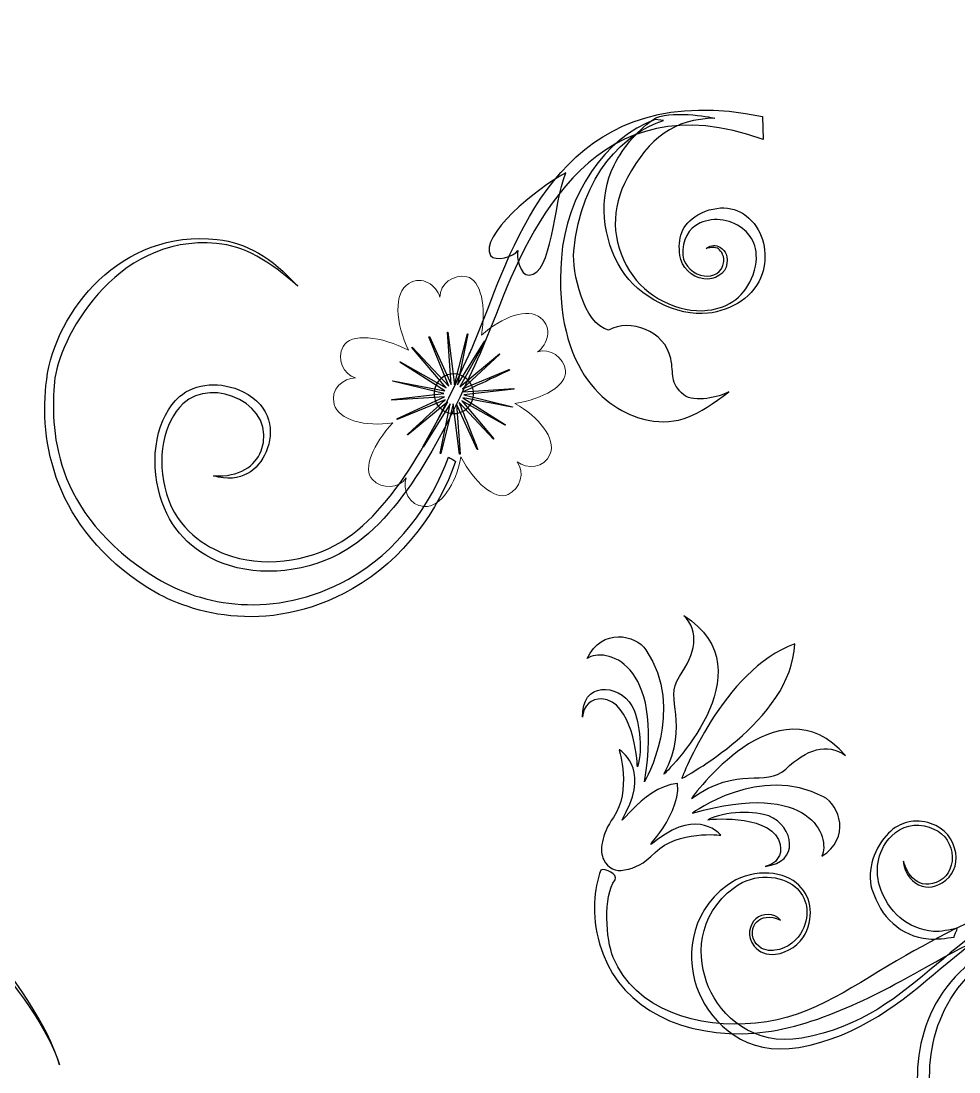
# Model space of a CAD drawing. Header units: millimetres. Extents: x -106 to 106, y -106 to 106.
# Drawn here: x -61.97 to -21.13, y -24.08 to 21.7 of the extents above; entities that cross this region are included whole.
import ezdxf

# ---------------------------------------------------------------- set-up
doc = ezdxf.new("R2010")
doc.units = ezdxf.units.MM
doc.header["$MEASUREMENT"] = 0
doc.layers.add('layer 1', color=7, linetype='Continuous')

msp = doc.modelspace()

# ---------------------------------------------------------------- linework, layer by layer
at = {"layer": 'layer 1', "color": 7}
msp.add_open_spline([(105.6569, -105.6569), (105.6569, -105.6569), (-106.0097, -105.6569), (-106.0097, -105.6569), (-106.0097, -105.6569), (-106.0097, -105.6569), (-106.0097, 106.0097), (-106.0097, 106.0097), (-106.0097, 106.0097), (-106.0097, 106.0097), (105.6569, 106.0097), (105.6569, 106.0097), (105.6569, 106.0097), (105.6569, 106.0097), (105.6569, -105.6569), (105.6569, -105.6569)], degree=3, knots=[0, 0, 0, 0, 0.2, 0.2, 0.2, 0.2, 0.4, 0.4, 0.4, 0.4, 0.6, 0.6, 0.6, 0.6, 1, 1, 1, 1], dxfattribs=at)
at = {"layer": 'layer 1', "color": 250}
for points, knots in [([(-41.6646, 9.1127), (-41.6646, 9.1127), (-42.365, 7.3831), (-42.365, 7.3831), (-42.365, 7.3831), (-42.365, 7.3831), (-42.4718, 7.1494), (-42.4718, 7.1494), (-42.4718, 7.1494), (-43.6662, 4.5382), (-45.4724, 0.5916), (-48.0111, -0.9715), (-48.0111, -0.9715), (-49.5225, -1.902), (-51.5065, -2.1187), (-53.0644, -1.5248), (-53.0644, -1.5248), (-53.9188, -1.2002), (-55.1683, -0.4795), (-55.6427, 1.1024), (-55.6427, 1.1024), (-56.0996, 2.6253), (-55.764, 4.2384), (-54.9258, 5.0281), (-54.9258, 5.0281), (-53.6294, 6.2492), (-50.7662, 4.9745), (-51.5213, 2.9696), (-51.5213, 2.9696), (-51.7649, 2.3245), (-52.4581, 1.8234), (-53.598, 1.8893), (-53.598, 1.8893), (-52.3802, 1.538), (-51.635, 2.1418), (-51.3002, 2.9398), (-51.3002, 2.9398), (-50.9422, 3.7921), (-51.0528, 4.9218), (-52.3024, 5.5467), (-52.3024, 5.5467), (-53.2618, 6.0259), (-54.3835, 5.9347), (-55.0684, 5.3431), (-55.0684, 5.3431), (-56.0589, 4.4898), (-56.413, 2.6554), (-55.9115, 0.9834), (-55.9115, 0.9834), (-55.497, -0.3989), (-54.5644, -1.3993), (-53.2132, -1.9147), (-53.2132, -1.9147), (-51.5386, -2.5524), (-49.4099, -2.3206), (-47.7934, -1.3263), (-47.7934, -1.3263), (-45.1459, 0.3026), (-43.3813, 4.1599), (-42.0928, 6.9756), (-42.0928, 6.9756), (-42.0928, 6.9756), (-41.9864, 7.2098), (-41.9864, 7.2098), (-41.9864, 7.2098), (-41.9864, 7.2098), (-41.276, 8.9629), (-41.276, 8.9629), (-41.276, 8.9629), (-39.787, 12.8445), (-36.8711, 19.1859), (-29.6615, 16.5333), (-29.6615, 16.5333), (-29.6615, 16.5333), (-29.6905, 17.5439), (-29.6905, 17.5439), (-29.6905, 17.5439), (-37.7992, 19.1891), (-40.1257, 13.1261), (-41.6646, 9.1127)], [0, 0, 0, 0, 0.047619, 0.047619, 0.047619, 0.0476191, 0.0952381, 0.0952381, 0.0952381, 0.0952381, 0.1428571, 0.1428571, 0.1428571, 0.1428572, 0.1904762, 0.1904762, 0.1904762, 0.1904762, 0.2380952, 0.2380952, 0.2380952, 0.2380952, 0.2857143, 0.2857143, 0.2857143, 0.2857143, 0.3333333, 0.3333333, 0.3333333, 0.3333333, 0.3809524, 0.3809524, 0.3809524, 0.3809524, 0.4285714, 0.4285714, 0.4285714, 0.4285714, 0.4761905, 0.4761905, 0.4761905, 0.4761905, 0.5238095, 0.5238095, 0.5238095, 0.5238095, 0.5714286, 0.5714286, 0.5714286, 0.5714286, 0.6190476, 0.6190476, 0.6190476, 0.6190476, 0.6666667, 0.6666667, 0.6666667, 0.6666667, 0.7142857, 0.7142857, 0.7142857, 0.7142857, 0.7619048, 0.7619048, 0.7619048, 0.7619048, 0.8095238, 0.8095238, 0.8095238, 0.8095238, 0.8571429, 0.8571429, 0.8571429, 0.8571429, 0.9047619, 0.9047619, 0.9047619, 0.9047619, 1, 1, 1, 1]), ([(-34.6638, 4.3091), (-36.2696, 4.6221), (-38.8317, 6.3196), (-38.4465, 11.3753), (-38.4465, 11.3753), (-38.234, 14.1634), (-36.5276, 16.6063), (-34.3655, 17.4061), (-34.3655, 17.4061), (-34.3655, 17.4061), (-34.0027, 17.3606), (-34.0027, 17.3606), (-34.0027, 17.3606), (-35.6801, 16.8394), (-37.5846, 15.0256), (-37.9022, 11.6702), (-37.9022, 11.6702), (-37.9852, 10.7955), (-37.4905, 8.4847), (-36.3895, 8.237), (-36.3895, 8.237), (-35.4582, 8.7634), (-33.9369, 8.1895), (-33.6826, 7.0016), (-33.6826, 7.0016), (-33.5345, 6.3129), (-33.7481, 5.924), (-33.0963, 5.4051), (-33.0963, 5.4051), (-32.6753, 5.0698), (-31.5529, 5.3164), (-31.1588, 5.5398), (-31.1588, 5.5398), (-32.5127, 4.5156), (-33.3788, 4.0602), (-34.6638, 4.3091)], [0, 0, 0, 0, 0.1, 0.1, 0.1, 0.1, 0.2, 0.2, 0.2, 0.2, 0.3, 0.3, 0.3, 0.3, 0.4, 0.4, 0.4, 0.4, 0.5, 0.5, 0.5, 0.5, 0.6, 0.6, 0.6, 0.6, 0.7, 0.7, 0.7, 0.7, 0.8, 0.8, 0.8, 0.8, 1, 1, 1, 1]), ([(-30.1652, 13.0007), (-30.7374, 13.6167), (-31.6083, 13.75), (-32.501, 13.2515), (-32.501, 13.2515), (-33.232, 12.8434), (-33.3767, 12.2059), (-33.2858, 11.4904), (-33.2858, 11.4904), (-33.2227, 10.9908), (-32.7859, 10.5273), (-32.2454, 10.4646), (-32.2454, 10.4646), (-31.7758, 10.4083), (-31.2852, 10.6754), (-31.2342, 11.1347), (-31.2342, 11.1347), (-31.1832, 11.5937), (-31.3638, 11.7507), (-31.6046, 11.8783), (-31.6046, 11.8783), (-31.7916, 11.9755), (-32.0042, 11.8947), (-32.1441, 11.7893), (-32.1441, 11.7893), (-32.1441, 11.7893), (-31.8547, 11.8828), (-31.6507, 11.7977), (-31.6507, 11.7977), (-31.5436, 11.7531), (-31.3531, 11.5341), (-31.3706, 11.227), (-31.3706, 11.227), (-31.4468, 10.7264), (-31.8251, 10.545), (-32.2285, 10.5946), (-32.2285, 10.5946), (-32.6508, 10.6446), (-33.1232, 11.0196), (-33.1562, 11.4976), (-33.1562, 11.4976), (-33.1876, 12.1567), (-32.9213, 12.6559), (-32.4066, 12.8998), (-32.4066, 12.8998), (-31.7975, 13.1829), (-30.9775, 13.0496), (-30.4591, 12.578), (-30.4591, 12.578), (-30.1614, 12.3095), (-29.7229, 11.7005), (-30.1008, 10.6458), (-30.1008, 10.6458), (-30.4229, 9.7475), (-31.1254, 9.1985), (-32.0758, 9.0962), (-32.0758, 9.0962), (-33.3474, 8.9618), (-34.7778, 9.6831), (-35.4779, 10.8139), (-35.4779, 10.8139), (-36.2789, 12.1043), (-36.2971, 13.5388), (-35.5695, 14.8771), (-35.5695, 14.8771), (-34.6259, 16.6127), (-33.5355, 17.4308), (-31.7582, 17.463), (-31.7582, 17.463), (-31.7641, 17.4786), (-33.4515, 17.8299), (-34.332, 17.4743), (-34.332, 17.4743), (-35.0569, 17.032), (-35.737, 16.2272), (-36.148, 15.4169), (-36.148, 15.4169), (-36.8583, 14.0151), (-36.6589, 12.2061), (-35.831, 10.8703), (-35.831, 10.8703), (-35.0951, 9.68), (-33.3991, 8.8239), (-32.0621, 8.9662), (-32.0621, 8.9662), (-31.0571, 9.0731), (-30.006, 9.7172), (-29.7049, 10.6794), (-29.7049, 10.6794), (-29.4631, 11.4291), (-29.5582, 12.3463), (-30.1652, 13.0007)], [0, 0, 0, 0, 0.0416667, 0.0416667, 0.0416667, 0.0416667, 0.0833333, 0.0833333, 0.0833333, 0.0833333, 0.125, 0.125, 0.125, 0.125, 0.1666667, 0.1666667, 0.1666667, 0.1666667, 0.2083333, 0.2083333, 0.2083333, 0.2083333, 0.25, 0.25, 0.25, 0.25, 0.2916667, 0.2916667, 0.2916667, 0.2916667, 0.3333333, 0.3333333, 0.3333333, 0.3333333, 0.375, 0.375, 0.375, 0.375, 0.4166667, 0.4166667, 0.4166667, 0.4166667, 0.4583333, 0.4583333, 0.4583333, 0.4583333, 0.5, 0.5, 0.5, 0.5, 0.5416667, 0.5416667, 0.5416667, 0.5416667, 0.5833333, 0.5833333, 0.5833333, 0.5833333, 0.625, 0.625, 0.625, 0.625, 0.6666667, 0.6666667, 0.6666667, 0.6666667, 0.7083333, 0.7083333, 0.7083333, 0.7083333, 0.75, 0.75, 0.75, 0.75, 0.7916667, 0.7916667, 0.7916667, 0.7916667, 0.8333333, 0.8333333, 0.8333333, 0.8333333, 0.875, 0.875, 0.875, 0.875, 0.9166667, 0.9166667, 0.9166667, 0.9166667, 1, 1, 1, 1]), ([(-39.8521, 10.6272), (-40.2511, 10.6093), (-40.4188, 11.4168), (-40.3362, 11.699), (-40.3362, 11.699), (-40.506, 11.4375), (-41.3452, 11.1999), (-41.5295, 11.4888), (-41.5295, 11.4888), (-42.0515, 12.305), (-39.5548, 14.4068), (-38.2536, 15.0838), (-38.2536, 15.0838), (-38.809, 13.6603), (-38.8317, 10.6725), (-39.8521, 10.6272)], [0, 0, 0, 0, 0.2, 0.2, 0.2, 0.2, 0.4, 0.4, 0.4, 0.4, 0.6, 0.6, 0.6, 0.6, 1, 1, 1, 1]), ([(-47.7194, -2.6065), (-50.9853, -4.4138), (-54.1341, -3.7517), (-56.0513, -2.5789), (-56.0513, -2.5789), (-60.7353, 0.2904), (-60.6684, 4.0717), (-60.5175, 5.9806), (-60.5175, 5.9806), (-60.3773, 7.7426), (-57.9468, 12.4226), (-53.4571, 12.0102), (-53.4571, 12.0102), (-52.271, 11.9029), (-51.15, 11.2602), (-49.9273, 10.1423), (-49.9273, 10.1423), (-51.0635, 11.416), (-52.1618, 12.0399), (-53.4265, 12.1816), (-53.4265, 12.1816), (-57.6264, 12.6551), (-60.4762, 9.0418), (-60.8576, 6.0781), (-60.8576, 6.0781), (-61.2041, 3.3953), (-60.5606, -0.3758), (-56.4596, -2.9868), (-56.4596, -2.9868), (-54.8686, -4.0014), (-51.3763, -5.2124), (-47.5309, -3.0244), (-47.5309, -3.0244), (-45.3098, -1.7597), (-43.7936, 0.3839), (-43.0509, 2.5171), (-43.0509, 2.5171), (-43.1539, 2.5824), (-43.2579, 2.646), (-43.3654, 2.7076), (-43.3654, 2.7076), (-44.0886, 0.6352), (-45.6137, -1.44), (-47.7194, -2.6065)], [0, 0, 0, 0, 0.0833333, 0.0833333, 0.0833333, 0.0833333, 0.1666667, 0.1666667, 0.1666667, 0.1666667, 0.25, 0.25, 0.25, 0.25, 0.3333333, 0.3333333, 0.3333333, 0.3333333, 0.4166667, 0.4166667, 0.4166667, 0.4166667, 0.5, 0.5, 0.5, 0.5, 0.5833333, 0.5833333, 0.5833333, 0.5833333, 0.6666667, 0.6666667, 0.6666667, 0.6666667, 0.75, 0.75, 0.75, 0.75, 0.8333333, 0.8333333, 0.8333333, 0.8333333, 1, 1, 1, 1]), ([(-40.5157, 5.6902), (-40.5157, 5.6902), (-42.7208, 5.5447), (-42.7208, 5.5447), (-42.7208, 5.5447), (-42.7208, 5.5447), (-40.7048, 6.4905), (-40.7048, 6.4905), (-40.7048, 6.4905), (-40.7079, 6.4979), (-40.7103, 6.5069), (-40.7144, 6.5143), (-40.7144, 6.5143), (-40.7144, 6.5143), (-42.755, 5.6774), (-42.755, 5.6774), (-42.755, 5.6774), (-42.755, 5.6774), (-41.1182, 7.1812), (-41.1182, 7.1812), (-41.1182, 7.1812), (-41.123, 7.1871), (-41.1282, 7.1945), (-41.1337, 7.2009), (-41.1337, 7.2009), (-41.1337, 7.2009), (-42.8601, 5.7646), (-42.8601, 5.7646), (-42.8601, 5.7646), (-42.8601, 5.7646), (-41.7655, 7.7492), (-41.7655, 7.7492), (-41.7655, 7.7492), (-41.7714, 7.7525), (-41.7793, 7.7561), (-41.7852, 7.7604), (-41.7852, 7.7604), (-41.7852, 7.7604), (-42.9651, 5.8506), (-42.9651, 5.8506), (-42.9651, 5.8506), (-42.9651, 5.8506), (-42.5169, 8.0685), (-42.5169, 8.0685), (-42.5169, 8.0685), (-42.5241, 8.0708), (-42.5317, 8.0718), (-42.539, 8.0739), (-42.539, 8.0739), (-42.539, 8.0739), (-43.1012, 5.8582), (-43.1012, 5.8582), (-43.1012, 5.8582), (-43.1012, 5.8582), (-43.3868, 8.1409), (-43.3868, 8.1409), (-43.3868, 8.1409), (-43.3937, 8.1398), (-43.402, 8.1398), (-43.4085, 8.1398), (-43.4085, 8.1398), (-43.4085, 8.1398), (-43.2373, 5.8676), (-43.2373, 5.8676), (-43.2373, 5.8676), (-43.2373, 5.8676), (-44.1895, 7.95), (-44.1895, 7.95), (-44.1895, 7.95), (-44.1971, 7.9464), (-44.2033, 7.9443), (-44.2098, 7.9411), (-44.2098, 7.9411), (-44.2098, 7.9411), (-43.352, 5.7932), (-43.352, 5.7932), (-43.352, 5.7932), (-43.352, 5.7932), (-44.9391, 7.4889), (-44.9391, 7.4889), (-44.9391, 7.4889), (-44.9447, 7.483), (-44.9495, 7.4787), (-44.9547, 7.4734), (-44.9547, 7.4734), (-44.9547, 7.4734), (-43.4681, 5.7211), (-43.4681, 5.7211), (-43.4681, 5.7211), (-43.4681, 5.7211), (-45.469, 6.8497), (-45.469, 6.8497), (-45.469, 6.8497), (-45.4724, 6.8433), (-45.4755, 6.8369), (-45.4794, 6.8316), (-45.4794, 6.8316), (-45.4794, 6.8316), (-43.5181, 5.5944), (-43.5181, 5.5944), (-43.5181, 5.5944), (-43.5181, 5.5944), (-45.7891, 6.0302), (-45.7891, 6.0302), (-45.7891, 6.0302), (-45.7904, 6.0229), (-45.7922, 6.0165), (-45.7942, 6.0101), (-45.7942, 6.0101), (-45.7942, 6.0101), (-43.568, 5.468), (-43.568, 5.468), (-43.568, 5.468), (-43.568, 5.468), (-45.8325, 5.2067), (-45.8325, 5.2067), (-45.8325, 5.2067), (-45.8311, 5.1991), (-45.8311, 5.1912), (-45.8304, 5.1838), (-45.8304, 5.1838), (-45.8304, 5.1838), (-43.5332, 5.3357), (-43.5332, 5.3357), (-43.5332, 5.3357), (-43.5332, 5.3357), (-45.6051, 4.3638), (-45.6051, 4.3638), (-45.6051, 4.3638), (-45.602, 4.357), (-45.5979, 4.3506), (-45.5944, 4.3432), (-45.5944, 4.3432), (-45.5944, 4.3432), (-43.5005, 5.2029), (-43.5005, 5.2029), (-43.5005, 5.2029), (-43.5005, 5.2029), (-45.1524, 3.6838), (-45.1524, 3.6838), (-45.1524, 3.6838), (-45.1483, 3.6779), (-45.1417, 3.6731), (-45.1366, 3.6667), (-45.1366, 3.6667), (-45.1366, 3.6667), (-43.3947, 5.1168), (-43.3947, 5.1168), (-43.3947, 5.1168), (-43.3947, 5.1168), (-44.4786, 3.1501), (-44.4786, 3.1501), (-44.4786, 3.1501), (-44.4713, 3.145), (-44.4648, 3.1417), (-44.4568, 3.1369), (-44.4568, 3.1369), (-44.4568, 3.1369), (-43.2893, 5.0296), (-43.2893, 5.0296), (-43.2893, 5.0296), (-43.2893, 5.0296), (-43.7261, 2.8664), (-43.7261, 2.8664), (-43.7261, 2.8664), (-43.7175, 2.8644), (-43.7093, 2.8621), (-43.7007, 2.8611), (-43.7007, 2.8611), (-43.7007, 2.8611), (-43.1529, 5.0217), (-43.1529, 5.0217), (-43.1529, 5.0217), (-43.1529, 5.0217), (-42.8783, 2.8261), (-42.8783, 2.8261), (-42.8783, 2.8261), (-42.8697, 2.8272), (-42.8611, 2.8272), (-42.8521, 2.8282), (-42.8521, 2.8282), (-42.8521, 2.8282), (-43.0168, 5.0122), (-43.0168, 5.0122), (-43.0168, 5.0122), (-43.0168, 5.0122), (-42.1097, 3.0301), (-42.1097, 3.0301), (-42.1097, 3.0301), (-42.1018, 3.0344), (-42.0928, 3.037), (-42.0852, 3.0403), (-42.0852, 3.0403), (-42.0852, 3.0403), (-42.9014, 5.0854), (-42.9014, 5.0854), (-42.9014, 5.0854), (-42.9014, 5.0854), (-41.4, 3.4829), (-41.4, 3.4829), (-41.4, 3.4829), (-41.3934, 3.4893), (-41.3873, 3.4957), (-41.3807, 3.5016), (-41.3807, 3.5016), (-41.3807, 3.5016), (-42.7867, 5.1588), (-42.7867, 5.1588), (-42.7867, 5.1588), (-42.7867, 5.1588), (-40.8936, 4.0919), (-40.8936, 4.0919), (-40.8936, 4.0919), (-40.8898, 4.0993), (-40.8857, 4.1082), (-40.8808, 4.1158), (-40.8808, 4.1158), (-40.8808, 4.1158), (-42.7374, 5.2863), (-42.7374, 5.2863), (-42.7374, 5.2863), (-42.7374, 5.2863), (-40.5763, 4.8713), (-40.5763, 4.8713), (-40.5763, 4.8713), (-40.5745, 4.8793), (-40.5721, 4.8884), (-40.5708, 4.8978), (-40.5708, 4.8978), (-40.5708, 4.8978), (-42.6864, 5.4129), (-42.6864, 5.4129), (-42.6864, 5.4129), (-42.6864, 5.4129), (-40.5136, 5.6637), (-40.5136, 5.6637), (-40.5136, 5.6637), (-40.5146, 5.6731), (-40.5146, 5.6816), (-40.5157, 5.6902)], [0, 0, 0, 0, 0.0163934, 0.0163934, 0.0163934, 0.0163935, 0.0327869, 0.0327869, 0.0327869, 0.0327869, 0.0491803, 0.0491803, 0.0491803, 0.0491803, 0.0655738, 0.0655738, 0.0655738, 0.0655738, 0.0819672, 0.0819672, 0.0819672, 0.0819672, 0.0983607, 0.0983607, 0.0983607, 0.0983607, 0.1147541, 0.1147541, 0.1147541, 0.1147541, 0.1311475, 0.1311475, 0.1311475, 0.1311476, 0.147541, 0.147541, 0.147541, 0.147541, 0.1639344, 0.1639344, 0.1639344, 0.1639344, 0.1803279, 0.1803279, 0.1803279, 0.1803279, 0.1967213, 0.1967213, 0.1967213, 0.1967213, 0.2131148, 0.2131148, 0.2131148, 0.2131148, 0.2295082, 0.2295082, 0.2295082, 0.2295082, 0.2459016, 0.2459016, 0.2459016, 0.2459016, 0.2622951, 0.2622951, 0.2622951, 0.2622951, 0.2786885, 0.2786885, 0.2786885, 0.2786885, 0.295082, 0.295082, 0.295082, 0.295082, 0.3114754, 0.3114754, 0.3114754, 0.3114754, 0.3278689, 0.3278689, 0.3278689, 0.3278689, 0.3442623, 0.3442623, 0.3442623, 0.3442623, 0.3606557, 0.3606557, 0.3606557, 0.3606557, 0.3770492, 0.3770492, 0.3770492, 0.3770492, 0.3934426, 0.3934426, 0.3934426, 0.3934426, 0.4098361, 0.4098361, 0.4098361, 0.4098361, 0.4262295, 0.4262295, 0.4262295, 0.4262295, 0.442623, 0.442623, 0.442623, 0.442623, 0.4590164, 0.4590164, 0.4590164, 0.4590164, 0.4754098, 0.4754098, 0.4754098, 0.4754098, 0.4918033, 0.4918033, 0.4918033, 0.4918033, 0.5081967, 0.5081967, 0.5081967, 0.5081967, 0.5245902, 0.5245902, 0.5245902, 0.5245902, 0.5409836, 0.5409836, 0.5409836, 0.5409836, 0.557377, 0.557377, 0.557377, 0.5573771, 0.5737705, 0.5737705, 0.5737705, 0.5737705, 0.5901639, 0.5901639, 0.5901639, 0.5901639, 0.6065574, 0.6065574, 0.6065574, 0.6065574, 0.6229508, 0.6229508, 0.6229508, 0.6229508, 0.6393443, 0.6393443, 0.6393443, 0.6393443, 0.6557377, 0.6557377, 0.6557377, 0.6557377, 0.6721311, 0.6721311, 0.6721311, 0.6721312, 0.6885246, 0.6885246, 0.6885246, 0.6885246, 0.704918, 0.704918, 0.704918, 0.704918, 0.7213115, 0.7213115, 0.7213115, 0.7213115, 0.7377049, 0.7377049, 0.7377049, 0.7377049, 0.7540984, 0.7540984, 0.7540984, 0.7540984, 0.7704918, 0.7704918, 0.7704918, 0.7704918, 0.7868852, 0.7868852, 0.7868852, 0.7868853, 0.8032787, 0.8032787, 0.8032787, 0.8032787, 0.8196721, 0.8196721, 0.8196721, 0.8196721, 0.8360656, 0.8360656, 0.8360656, 0.8360656, 0.852459, 0.852459, 0.852459, 0.852459, 0.8688525, 0.8688525, 0.8688525, 0.8688525, 0.8852459, 0.8852459, 0.8852459, 0.8852459, 0.9016393, 0.9016393, 0.9016393, 0.9016394, 0.9180328, 0.9180328, 0.9180328, 0.9180328, 0.9344262, 0.9344262, 0.9344262, 0.9344262, 0.9508197, 0.9508197, 0.9508197, 0.9508197, 0.9672131, 0.9672131, 0.9672131, 0.9672131, 1, 1, 1, 1]), ([(-42.2754, 5.5738), (-42.2151, 5.1014), (-42.5483, 4.6694), (-43.0206, 4.6093), (-43.0206, 4.6093), (-43.4936, 4.5478), (-43.9249, 4.8809), (-43.9859, 5.3528), (-43.9859, 5.3528), (-44.0472, 5.8263), (-43.7134, 6.2581), (-43.2404, 6.3193), (-43.2404, 6.3193), (-42.7688, 6.3799), (-42.3367, 6.0468), (-42.2754, 5.5738)], [0, 0, 0, 0, 0.2, 0.2, 0.2, 0.2, 0.4, 0.4, 0.4, 0.4, 0.6, 0.6, 0.6, 0.6, 1, 1, 1, 1]), ([(-33.9801, -11.1083), (-33.9801, -11.1083), (-29.3002, -6.6304), (-33.1164, -4.1933), (-33.1164, -4.1933), (-32.4026, -4.9072), (-32.6097, -5.8401), (-33.309, -6.8581), (-33.309, -6.8581), (-34.0077, -7.8748), (-32.7995, -8.8397), (-33.9801, -11.1083)], [0, 0, 0, 0, 0.25, 0.25, 0.25, 0.25, 0.5, 0.5, 0.5, 0.5, 1, 1, 1, 1]), ([(-34.8252, -11.4356), (-34.8252, -11.4356), (-33.0005, -8.2847), (-34.761, -5.6909), (-34.761, -5.6909), (-35.2095, -5.0305), (-36.6863, -4.7101), (-37.3267, -6.0643), (-37.3267, -6.0643), (-36.5634, -5.5724), (-33.9355, -6.1236), (-34.8252, -11.4356)], [0, 0, 0, 0, 0.25, 0.25, 0.25, 0.25, 0.5, 0.5, 0.5, 0.5, 1, 1, 1, 1]), ([(-33.2052, -11.2947), (-33.2052, -11.2947), (-31.4175, -6.5566), (-28.2842, -5.4366), (-28.2842, -5.4366), (-28.4139, -8.7977), (-33.2052, -11.2947), (-33.2052, -11.2947)], [0, 0, 0, 0, 0.3333333, 0.3333333, 0.3333333, 0.3333333, 1, 1, 1, 1]), ([(-36.6801, -7.831), (-35.3582, -7.9137), (-35.1316, -10.471), (-35.1375, -10.7862), (-35.1375, -10.7862), (-34.8592, -10.0097), (-35.0796, -8.6278), (-35.3744, -8.1335), (-35.3744, -8.1335), (-35.9824, -7.1137), (-37.5961, -7.0844), (-37.5189, -8.6272), (-37.5189, -8.6272), (-37.5127, -8.1321), (-37.1393, -7.8031), (-36.6801, -7.831)], [0, 0, 0, 0, 0.2, 0.2, 0.2, 0.2, 0.4, 0.4, 0.4, 0.4, 0.6, 0.6, 0.6, 0.6, 1, 1, 1, 1]), ([(-32.7825, -12.1698), (-32.7825, -12.1698), (-29.0402, -6.8829), (-26.069, -10.2994), (-26.069, -10.2994), (-26.8796, -9.6986), (-27.7719, -10.04), (-28.6764, -10.882), (-28.6764, -10.882), (-29.5799, -11.7232), (-30.7116, -10.668), (-32.7825, -12.1698)], [0, 0, 0, 0, 0.25, 0.25, 0.25, 0.25, 0.5, 0.5, 0.5, 0.5, 1, 1, 1, 1]), ([(-36.6027, -14.8359), (-36.7974, -14.4649), (-36.7049, -13.7318), (-36.18, -12.9873), (-36.18, -12.9873), (-35.3775, -11.8487), (-35.9304, -10.04), (-35.9304, -10.04), (-35.9304, -10.04), (-35.9304, -10.04), (-34.598, -10.7969), (-35.6367, -12.7716), (-35.6367, -12.7716), (-36.2668, -13.9708), (-35.0026, -11.6475), (-33.3827, -11.5072), (-33.3827, -11.5072), (-33.2427, -13.1258), (-35.3123, -14.7725), (-34.2397, -13.944), (-34.2397, -13.944), (-32.4736, -12.5811), (-31.4988, -13.7638), (-31.4988, -13.7638), (-31.4988, -13.7638), (-31.4988, -13.7638), (-33.3757, -13.5319), (-34.3587, -14.5176), (-34.3587, -14.5176), (-34.8742, -15.0333), (-35.2248, -15.189), (-35.7017, -15.2776), (-35.7017, -15.2776), (-36.0906, -15.3661), (-36.4084, -15.2066), (-36.6027, -14.8359)], [0, 0, 0, 0, 0.1, 0.1, 0.1, 0.1, 0.2, 0.2, 0.2, 0.2, 0.3, 0.3, 0.3, 0.3, 0.4, 0.4, 0.4, 0.4, 0.5, 0.5, 0.5, 0.5, 0.6, 0.6, 0.6, 0.6, 0.7, 0.7, 0.7, 0.7, 0.8, 0.8, 0.8, 0.8, 1, 1, 1, 1]), ([(-32.729, -12.7999), (-32.729, -12.7999), (-29.804, -10.6322), (-27.0284, -12.0905), (-27.0284, -12.0905), (-26.3208, -12.4609), (-25.8375, -13.893), (-27.1108, -14.6812), (-27.1108, -14.6812), (-26.7072, -13.8675), (-27.5514, -11.3188), (-32.729, -12.7999)], [0, 0, 0, 0, 0.25, 0.25, 0.25, 0.25, 0.5, 0.5, 0.5, 0.5, 1, 1, 1, 1]), ([(-28.917, -14.1717), (-29.1983, -12.877), (-31.7606, -13.0396), (-32.071, -13.0937), (-32.071, -13.0937), (-31.3458, -12.7007), (-29.9466, -12.7103), (-29.4135, -12.927), (-29.4135, -12.927), (-28.3133, -13.3738), (-28.0405, -14.9644), (-29.5771, -15.1212), (-29.5771, -15.1212), (-29.0891, -15.0406), (-28.8202, -14.6213), (-28.917, -14.1717)], [0, 0, 0, 0, 0.2, 0.2, 0.2, 0.2, 0.4, 0.4, 0.4, 0.4, 0.6, 0.6, 0.6, 0.6, 1, 1, 1, 1]), ([(-24.2009, -13.6735), (-23.7093, -13.1871), (-23.0419, -13.0314), (-22.3693, -13.2488), (-22.3693, -13.2488), (-21.7389, -13.452), (-21.3671, -13.9546), (-21.2748, -14.5372), (-21.2748, -14.5372), (-21.1918, -15.0698), (-21.4009, -15.5649), (-21.868, -15.8374), (-21.868, -15.8374), (-22.2558, -16.0627), (-22.6251, -16.122), (-23.0473, -15.8277), (-23.0473, -15.8277), (-23.3505, -15.618), (-23.559, -15.1766), (-23.552, -14.8935), (-23.552, -14.8935), (-23.4116, -15.4185), (-22.9043, -16.2608), (-21.949, -15.7351), (-21.949, -15.7351), (-21.5783, -15.5318), (-21.3563, -15.035), (-21.4438, -14.5076), (-21.4438, -14.5076), (-21.529, -13.9991), (-21.8617, -13.5974), (-22.4232, -13.4169), (-22.4232, -13.4169), (-23.0399, -13.2188), (-23.6281, -13.3538), (-24.0774, -13.7996), (-24.0774, -13.7996), (-24.6189, -14.3378), (-24.8258, -15.2049), (-24.5904, -15.9552), (-24.5904, -15.9552), (-24.2214, -17.1296), (-23.3849, -17.8418), (-22.2346, -17.9599), (-22.2346, -17.9599), (-21.9407, -17.9899), (-21.5168, -17.87), (-21.2135, -17.8307), (-21.2135, -17.8307), (-21.1856, -17.8855), (-21.3744, -18.148), (-21.3461, -18.2014), (-21.3461, -18.2014), (-21.6849, -18.2514), (-22.1335, -18.3148), (-22.4592, -18.281), (-22.4592, -18.281), (-23.6841, -18.1566), (-24.5342, -17.3546), (-24.9237, -16.1082), (-24.9237, -16.1082), (-25.1786, -15.2962), (-24.7888, -14.2582), (-24.2009, -13.6735)], [0, 0, 0, 0, 0.0588235, 0.0588235, 0.0588235, 0.0588235, 0.1176471, 0.1176471, 0.1176471, 0.1176471, 0.1764706, 0.1764706, 0.1764706, 0.1764706, 0.2352941, 0.2352941, 0.2352941, 0.2352941, 0.2941176, 0.2941176, 0.2941176, 0.2941177, 0.3529412, 0.3529412, 0.3529412, 0.3529412, 0.4117647, 0.4117647, 0.4117647, 0.4117647, 0.4705882, 0.4705882, 0.4705882, 0.4705882, 0.5294118, 0.5294118, 0.5294118, 0.5294118, 0.5882353, 0.5882353, 0.5882353, 0.5882353, 0.6470588, 0.6470588, 0.6470588, 0.6470588, 0.7058824, 0.7058824, 0.7058824, 0.7058824, 0.7647059, 0.7647059, 0.7647059, 0.7647059, 0.8235294, 0.8235294, 0.8235294, 0.8235294, 0.8823529, 0.8823529, 0.8823529, 0.882353, 1, 1, 1, 1]), ([(-60.2943, -23.7663), (-61.1618, -21.0037), (-65.7694, -15.4137), (-70.5808, -13.6418), (-70.5808, -13.6418), (-70.5808, -13.6418), (-70.6962, -13.3556), (-70.6962, -13.3556), (-70.6962, -13.3556), (-65.8538, -15.1394), (-61.3238, -20.3839), (-60.2943, -23.7663)], [0, 0, 0, 0, 0.25, 0.25, 0.25, 0.25, 0.5, 0.5, 0.5, 0.5, 1, 1, 1, 1]), ([(-36.1075, -15.7037), (-36.6384, -16.4258), (-36.5056, -18.3124), (-36.1876, -19.0875), (-36.1876, -19.0875), (-35.251, -21.3764), (-32.4813, -22.1974), (-29.9757, -21.9514), (-29.9757, -21.9514), (-27.4043, -21.6982), (-25.6232, -20.2203), (-23.4483, -19.0024), (-23.4483, -19.0024), (-21.5621, -17.9461), (-19.611, -16.8533), (-17.4494, -16.5688), (-17.4494, -16.5688), (-12.3772, -15.9029), (-7.5123, -18.4426), (-4.287, -23.079), (-4.287, -23.079), (-4.287, -23.079), (-4.4975, -23.2237), (-4.4975, -23.2237), (-4.4975, -23.2237), (-7.6639, -18.6724), (-11.9656, -16.6122), (-16.9366, -17.2654), (-16.9366, -17.2654), (-19.0501, -17.5444), (-20.9794, -18.6245), (-22.8445, -19.6687), (-22.8445, -19.6687), (-25.0472, -20.9017), (-27.9069, -22.3803), (-30.5557, -22.4096), (-30.5557, -22.4096), (-33.7238, -22.4458), (-36.0708, -20.9868), (-36.7846, -18.4901), (-36.7846, -18.4901), (-37.1543, -17.1968), (-37.0123, -16.1137), (-36.7295, -15.2803), (-36.7295, -15.2803), (-36.55, -15.189), (-35.9492, -15.4715), (-36.1075, -15.7037)], [0, 0, 0, 0, 0.0769231, 0.0769231, 0.0769231, 0.0769231, 0.1538462, 0.1538462, 0.1538462, 0.1538462, 0.2307692, 0.2307692, 0.2307692, 0.2307692, 0.3076923, 0.3076923, 0.3076923, 0.3076923, 0.3846154, 0.3846154, 0.3846154, 0.3846154, 0.4615385, 0.4615385, 0.4615385, 0.4615385, 0.5384615, 0.5384615, 0.5384615, 0.5384615, 0.6153846, 0.6153846, 0.6153846, 0.6153846, 0.6923077, 0.6923077, 0.6923077, 0.6923077, 0.7692308, 0.7692308, 0.7692308, 0.7692308, 0.8461538, 0.8461538, 0.8461538, 0.8461539, 1, 1, 1, 1]), ([(-28.2258, -15.8346), (-27.5667, -16.3814), (-27.4184, -17.2172), (-27.8301, -18.0712), (-27.8301, -18.0712), (-28.0418, -18.5108), (-28.5958, -18.8887), (-29.1179, -18.9487), (-29.1179, -18.9487), (-29.4988, -18.9931), (-29.83, -18.8663), (-30.0505, -18.5935), (-30.0505, -18.5935), (-30.3881, -18.1742), (-30.2634, -17.6695), (-29.9738, -17.4066), (-29.9738, -17.4066), (-29.7111, -17.1665), (-29.1792, -17.1283), (-28.8976, -17.4607), (-28.8976, -17.4607), (-29.4035, -17.2344), (-29.7222, -17.3515), (-29.9354, -17.5327), (-29.9354, -17.5327), (-30.1494, -17.7143), (-30.2086, -18.209), (-29.9573, -18.5022), (-29.9573, -18.5022), (-29.6905, -18.8105), (-29.3534, -18.7988), (-29.1472, -18.7785), (-29.1472, -18.7785), (-28.5934, -18.7258), (-28.1295, -18.2889), (-27.9555, -17.9272), (-27.9555, -17.9272), (-27.5986, -17.1858), (-27.7214, -16.4654), (-28.285, -15.9986), (-28.285, -15.9986), (-28.8729, -15.5101), (-30.0336, -15.3885), (-30.914, -16.0375), (-30.914, -16.0375), (-32.5849, -17.2692), (-32.5616, -19.1485), (-32.0337, -20.3839), (-32.0337, -20.3839), (-31.4957, -21.6393), (-30.1106, -22.9739), (-27.9709, -22.5998), (-27.9709, -22.5998), (-25.3779, -22.1471), (-23.7186, -20.7487), (-22.1137, -19.3958), (-22.1137, -19.3958), (-20.5129, -18.0464), (-18.8579, -16.6511), (-16.2941, -16.2098), (-16.2941, -16.2098), (-11.5856, -15.3975), (-6.0816, -18.5549), (-4.2733, -23.1038), (-4.2733, -23.1038), (-4.2733, -23.1038), (-4.511, -23.1992), (-4.511, -23.1992), (-4.511, -23.1992), (-6.2771, -18.754), (-11.6537, -15.6686), (-16.2512, -16.4613), (-16.2512, -16.4613), (-18.7459, -16.8916), (-20.3016, -18.2028), (-21.9493, -19.5915), (-21.9493, -19.5915), (-23.5792, -20.9661), (-25.4478, -22.5436), (-28.1092, -23.0077), (-28.1092, -23.0077), (-30.396, -23.4066), (-31.8767, -21.9814), (-32.4508, -20.6395), (-32.4508, -20.6395), (-33.0598, -19.2143), (-32.9084, -17.1841), (-31.2315, -15.949), (-31.2315, -15.949), (-30.246, -15.2228), (-28.8907, -15.2831), (-28.2258, -15.8346)], [0, 0, 0, 0, 0.0416667, 0.0416667, 0.0416667, 0.0416667, 0.0833333, 0.0833333, 0.0833333, 0.0833333, 0.125, 0.125, 0.125, 0.125, 0.1666667, 0.1666667, 0.1666667, 0.1666667, 0.2083333, 0.2083333, 0.2083333, 0.2083333, 0.25, 0.25, 0.25, 0.25, 0.2916667, 0.2916667, 0.2916667, 0.2916667, 0.3333333, 0.3333333, 0.3333333, 0.3333333, 0.375, 0.375, 0.375, 0.375, 0.4166667, 0.4166667, 0.4166667, 0.4166667, 0.4583333, 0.4583333, 0.4583333, 0.4583333, 0.5, 0.5, 0.5, 0.5, 0.5416667, 0.5416667, 0.5416667, 0.5416667, 0.5833333, 0.5833333, 0.5833333, 0.5833333, 0.625, 0.625, 0.625, 0.625, 0.6666667, 0.6666667, 0.6666667, 0.6666667, 0.7083333, 0.7083333, 0.7083333, 0.7083333, 0.75, 0.75, 0.75, 0.75, 0.7916667, 0.7916667, 0.7916667, 0.7916667, 0.8333333, 0.8333333, 0.8333333, 0.8333333, 0.875, 0.875, 0.875, 0.875, 0.9166667, 0.9166667, 0.9166667, 0.9166667, 1, 1, 1, 1]), ([(-19.3104, -18.5153), (-15.2419, -16.6518), (-8.8425, -17.253), (-4.3459, -23.0142), (-4.3459, -23.0142), (-4.3459, -23.0142), (-4.5471, -23.1706), (-4.5471, -23.1706), (-4.5471, -23.1706), (-8.9575, -17.5193), (-14.9448, -16.8282), (-18.922, -18.65), (-18.922, -18.65), (-22.02, -20.069), (-22.8113, -23.3122), (-22.2365, -25.7266), (-22.2365, -25.7266), (-21.7664, -27.6992), (-20.2161, -29.7666), (-17.2766, -29.6536), (-17.2766, -29.6536), (-15.7466, -29.5947), (-14.3691, -28.5915), (-13.769, -27.0973), (-13.769, -27.0973), (-13.1786, -25.629), (-13.3518, -24.0357), (-14.4248, -22.9243), (-14.4248, -22.9243), (-15.0688, -22.257), (-16.2238, -22.2542), (-16.8416, -22.5722), (-16.8416, -22.5722), (-17.4259, -22.873), (-17.7367, -23.5038), (-17.6125, -24.1783), (-17.6125, -24.1783), (-17.5069, -24.7457), (-17.0051, -25.7045), (-16.0942, -25.3459), (-16.0942, -25.3459), (-15.7664, -25.216), (-15.8228, -24.7537), (-16.0767, -24.6251), (-16.0767, -24.6251), (-16.2828, -24.5201), (-16.8533, -24.2193), (-16.5493, -23.7397), (-16.5493, -23.7397), (-16.273, -23.3029), (-15.0878, -23.5475), (-15.143, -24.5621), (-15.143, -24.5621), (-15.2955, -25.5601), (-16.2532, -25.6394), (-16.6856, -25.5601), (-16.6856, -25.5601), (-17.037, -25.4971), (-17.5901, -25.2129), (-17.7794, -24.1869), (-17.7794, -24.1869), (-17.9313, -23.3632), (-17.5625, -22.7235), (-16.8811, -22.3727), (-16.8811, -22.3727), (-16.1793, -22.0113), (-15.0194, -22.04), (-14.2885, -22.7968), (-14.2885, -22.7968), (-13.1431, -23.9837), (-12.9023, -25.6273), (-13.5314, -27.1914), (-13.5314, -27.1914), (-14.1696, -28.7799), (-15.6362, -29.8358), (-17.2662, -29.9096), (-17.2662, -29.9096), (-20.5513, -30.0588), (-22.2737, -27.9548), (-22.7669, -25.8826), (-22.7669, -25.8826), (-23.3662, -23.3711), (-22.5395, -19.9939), (-19.3104, -18.5153)], [0, 0, 0, 0, 0.0454545, 0.0454545, 0.0454545, 0.0454546, 0.0909091, 0.0909091, 0.0909091, 0.0909091, 0.1363636, 0.1363636, 0.1363636, 0.1363636, 0.1818182, 0.1818182, 0.1818182, 0.1818182, 0.2272727, 0.2272727, 0.2272727, 0.2272727, 0.2727273, 0.2727273, 0.2727273, 0.2727273, 0.3181818, 0.3181818, 0.3181818, 0.3181818, 0.3636364, 0.3636364, 0.3636364, 0.3636364, 0.4090909, 0.4090909, 0.4090909, 0.4090909, 0.4545455, 0.4545455, 0.4545455, 0.4545455, 0.5, 0.5, 0.5, 0.5, 0.5454545, 0.5454545, 0.5454545, 0.5454546, 0.5909091, 0.5909091, 0.5909091, 0.5909091, 0.6363636, 0.6363636, 0.6363636, 0.6363636, 0.6818182, 0.6818182, 0.6818182, 0.6818182, 0.7272727, 0.7272727, 0.7272727, 0.7272727, 0.7727273, 0.7727273, 0.7727273, 0.7727273, 0.8181818, 0.8181818, 0.8181818, 0.8181818, 0.8636364, 0.8636364, 0.8636364, 0.8636364, 0.9090909, 0.9090909, 0.9090909, 0.9090909, 1, 1, 1, 1])]:
    msp.add_open_spline(points, degree=3, knots=knots, dxfattribs=at)
at = {"layer": 'layer 1', "color": 7, "lineweight": 18}
msp.add_open_spline([(-38.2646, 6.4585), (-38.3263, 7.0489), (-38.9461, 7.481), (-39.4783, 7.2875), (-39.4783, 7.2875), (-39.046, 7.601), (-38.8162, 8.3193), (-39.3498, 8.7658), (-39.3498, 8.7658), (-39.9007, 9.2259), (-41.0193, 8.8306), (-41.9216, 8.0132), (-41.9216, 8.0132), (-41.7149, 9.242), (-41.9399, 10.4188), (-42.56, 10.5587), (-42.56, 10.5587), (-43.1395, 10.6894), (-43.7475, 10.2398), (-43.7348, 9.6733), (-43.7348, 9.6733), (-43.8919, 10.184), (-44.4999, 10.6319), (-45.0925, 10.2689), (-45.0925, 10.2689), (-45.7498, 9.8677), (-45.6843, 8.5362), (-45.0962, 7.3561), (-45.0962, 7.3561), (-46.2917, 7.9762), (-47.6339, 8.1223), (-47.9516, 7.5213), (-47.9516, 7.5213), (-48.2296, 6.9962), (-47.9571, 6.2922), (-47.4055, 6.1556), (-47.4055, 6.1556), (-47.9398, 6.1386), (-48.532, 5.6683), (-48.3371, 5.0015), (-48.3371, 5.0015), (-48.1365, 4.3118), (-46.9873, 4.0164), (-45.7825, 4.19), (-45.7825, 4.19), (-46.6393, 3.2857), (-47.1089, 2.1841), (-46.6731, 1.7225), (-46.6731, 1.7225), (-46.2641, 1.2915), (-45.5093, 1.3234), (-45.2034, 1.8021), (-45.2034, 1.8021), (-45.3584, 1.2915), (-45.1035, 0.5799), (-44.4096, 0.5498), (-44.4096, 0.5498), (-43.6917, 0.519), (-43.0433, 1.5125), (-42.8218, 2.7092), (-42.8218, 2.7092), (-42.2406, 1.6071), (-41.3466, 0.8095), (-40.7696, 1.0747), (-40.7696, 1.0747), (-40.2304, 1.3234), (-40.0192, 2.0487), (-40.3744, 2.4918), (-40.3744, 2.4918), (-39.9389, 2.181), (-39.1841, 2.1953), (-38.9326, 2.843), (-38.9326, 2.843), (-38.6739, 3.5136), (-39.4074, 4.4457), (-40.4698, 5.0393), (-40.4698, 5.0393), (-39.2399, 5.2363), (-38.1978, 5.8273), (-38.2646, 6.4585)], degree=3, knots=[0, 0, 0, 0, 0.047619, 0.047619, 0.047619, 0.0476191, 0.0952381, 0.0952381, 0.0952381, 0.0952381, 0.1428571, 0.1428571, 0.1428571, 0.1428572, 0.1904762, 0.1904762, 0.1904762, 0.1904762, 0.2380952, 0.2380952, 0.2380952, 0.2380952, 0.2857143, 0.2857143, 0.2857143, 0.2857143, 0.3333333, 0.3333333, 0.3333333, 0.3333333, 0.3809524, 0.3809524, 0.3809524, 0.3809524, 0.4285714, 0.4285714, 0.4285714, 0.4285714, 0.4761905, 0.4761905, 0.4761905, 0.4761905, 0.5238095, 0.5238095, 0.5238095, 0.5238095, 0.5714286, 0.5714286, 0.5714286, 0.5714286, 0.6190476, 0.6190476, 0.6190476, 0.6190476, 0.6666667, 0.6666667, 0.6666667, 0.6666667, 0.7142857, 0.7142857, 0.7142857, 0.7142857, 0.7619048, 0.7619048, 0.7619048, 0.7619048, 0.8095238, 0.8095238, 0.8095238, 0.8095238, 0.8571429, 0.8571429, 0.8571429, 0.8571429, 0.9047619, 0.9047619, 0.9047619, 0.9047619, 1, 1, 1, 1], dxfattribs=at)

doc.saveas('drawing.dxf')
